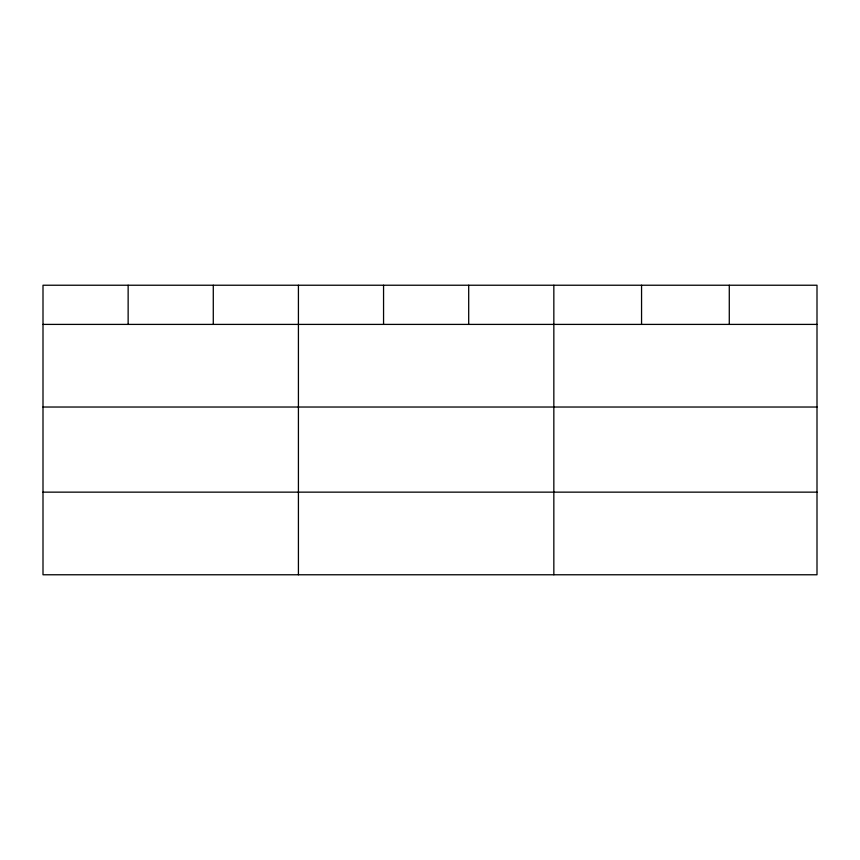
<?xml version="1.0" encoding="UTF-8"?>
<svg xmlns="http://www.w3.org/2000/svg" width="860" height="860" viewBox="0 0 860 860"><rect width="100%" height="100%" fill="white"/><g stroke="black" fill="none" stroke-linecap="round" stroke-linejoin="round"><path stroke-width="1.29" d="M817 407.027L817 285.23L43 285.23L43 574.77L817 574.77L817 407.027L43 407.027M43 324.403L817 324.403M43 492.146L817 492.146M729.28 285.23L729.28 324.403M641.56 285.23L641.56 324.403M553.84 285.23L553.84 574.77M468.7 285.23L468.7 324.403M383.56 285.23L383.56 324.403M298.42 285.23L298.42 574.77M213.28 285.23L213.28 324.403M128.14 285.23L128.14 324.403"/></g></svg>
